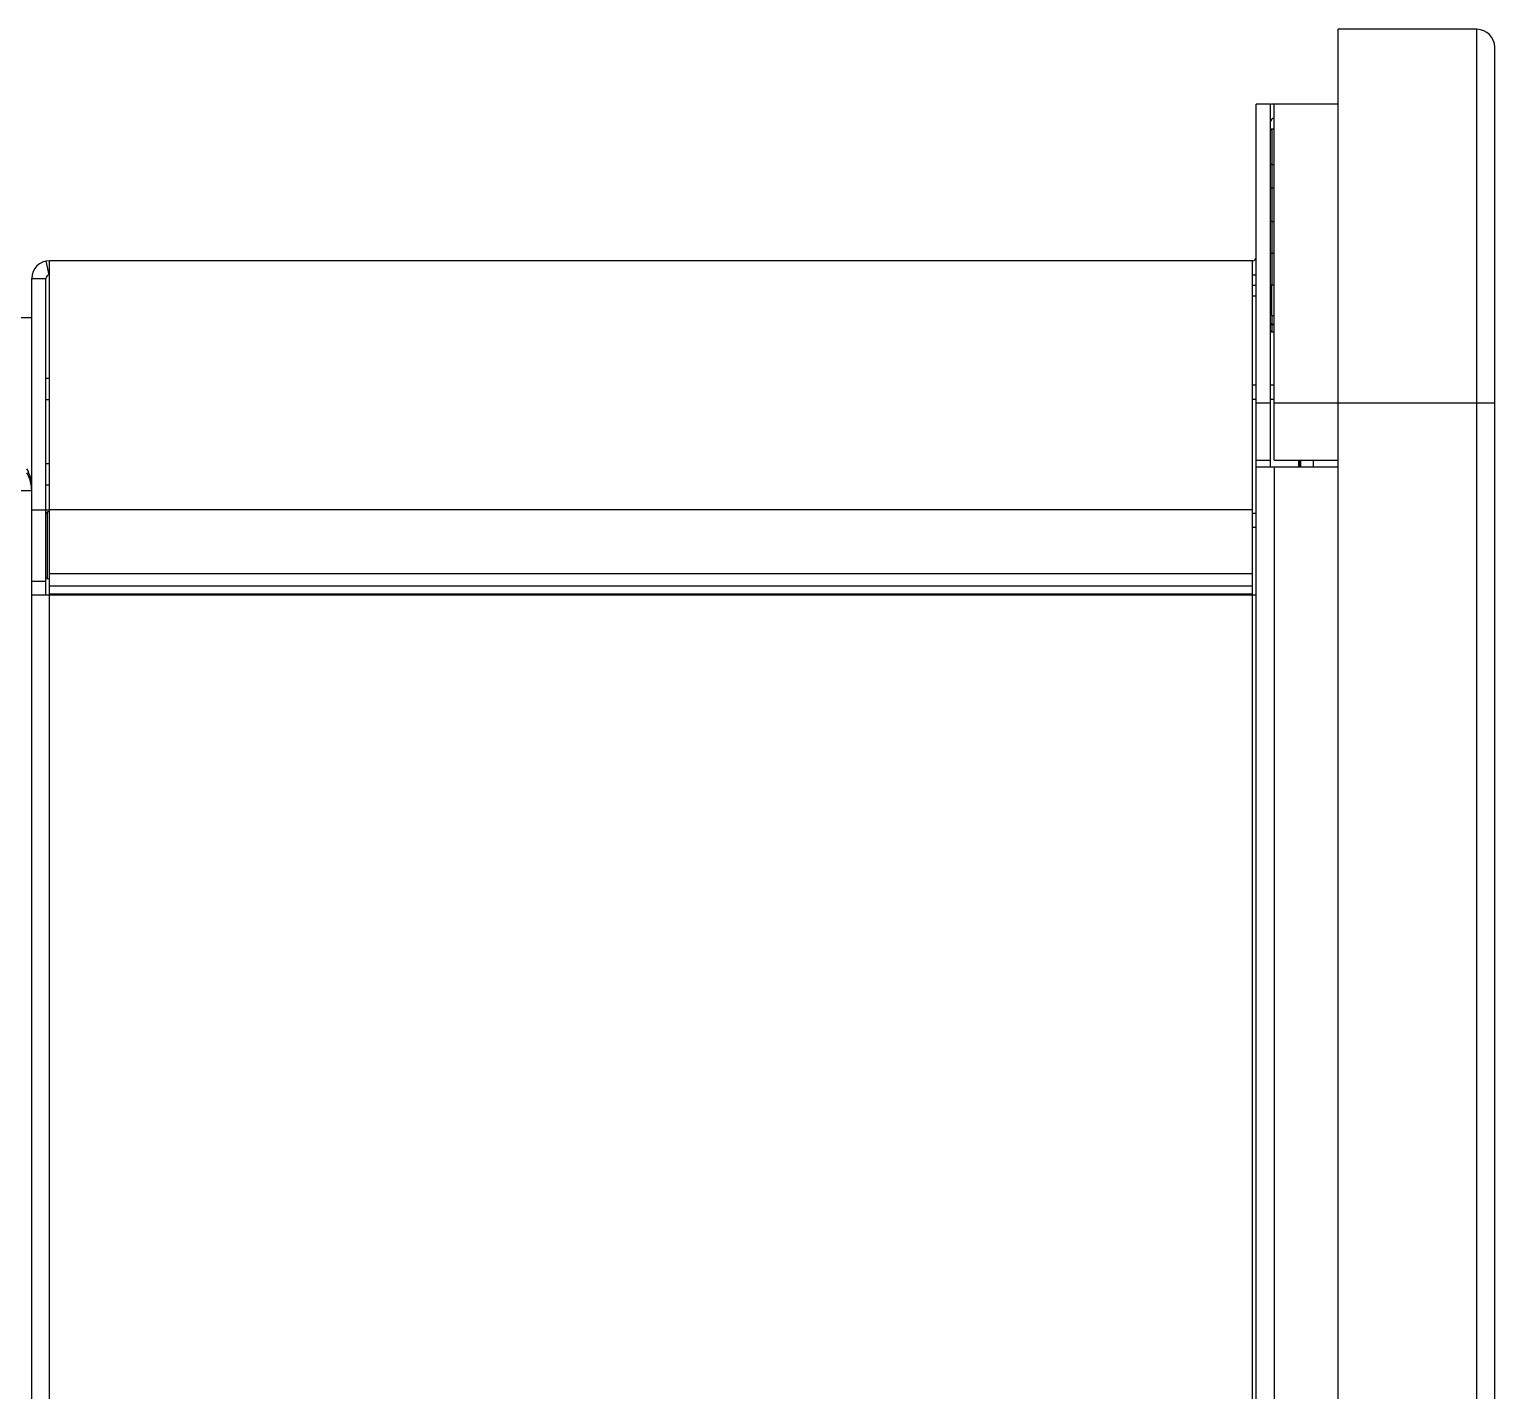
# Model space of a CAD drawing. Header units: millimetres. Extents: x 10297564 to 11610295, y -9287743 to -8409454.
# Drawn here: x 10508873 to 10513003, y -9090387 to -9086550 of the extents above; entities that cross this region are included whole.
import ezdxf

# ---------------------------------------------------------------- set-up
doc = ezdxf.new("R2010")
doc.units = ezdxf.units.MM
doc.header["$LTSCALE"] = 100
doc.layers.add('-0', color=7, linetype='Continuous')

# ---------------------------------------------------------------- blocks, each defined once
blk = doc.blocks.new('인버터 외형도')
at = {"layer": '-0', "linetype": 'Continuous'}
for p, q in [((107566, 35320.4), (107566, 46230.9)), ((107859.5, 46230.9), (107566, 46230.9)), ((107859.5, 35320.4), (107859.5, 46230.9)), ((107897.1, 35358), (107897.1, 46193.3)), ((107393, 35478.4), (107393, 46072.9)), ((107423.1, 46072.9), (107393, 46072.9)), ((107423.1, 45305.4), (107423.1, 46072.9)), ((107430.6, 45320.5), (107430.6, 46072.9)), ((107566, 46072.9), (107430.6, 46072.9)), ((107430.6, 46020.1), (107426.1, 46020.2)), ((107426.1, 46020.2), (107426.1, 45945)), ((107426.1, 45945), (107423.1, 45945)), ((107426.1, 45945), (107426.1, 45895.9)), ((107426.1, 45945), (107430.6, 45944.9)), ((107423.1, 45895.9), (107426.1, 45895.9)), ((107426.1, 45895.9), (107430.6, 45895.9)), ((107426.1, 45895.9), (107426.1, 45824.5)), ((107426.1, 45824.5), (107426.1, 45690.3)), ((107426.1, 45824.5), (107430.6, 45824.5)), ((107430.6, 45756.9), (107426.1, 45756.9)), ((104834.6, 45741.1), (104840.7, 45711.6)), ((104842.2, 35809.5), (104842.2, 45741.8)), ((107385.4, 45741.8), (104842.2, 45741.8)), ((107385.4, 35809.5), (107385.4, 45741.8)), ((104804.5, 35900.9), (104804.5, 45704.2)), ((104804.5, 45704.2), (104834.6, 45704.2)), ((104834.6, 45034.5), (104834.6, 45704.2)), ((107430.6, 45690.4), (107426.1, 45690.3)), ((107426.1, 45626.2), (107426.1, 45690.3)), ((107393, 45689.2), (107385.4, 45689.2)), ((107393, 45666.6), (107385.4, 45666.6)), ((103149.1, 45621.5), (104804.5, 45621.5)), ((107426.1, 45626.2), (107430.6, 45626.3)), ((107426.1, 45626.2), (107426.1, 45607)), ((107426.1, 45606.6), (107430.6, 45606.8)), ((107426.1, 45606.6), (107426.1, 45591)), ((107430.6, 45591), (107426.1, 45591)), ((104834.6, 45493.5), (104842.2, 45493.5)), ((107393, 45478.5), (107385.4, 45478.5)), ((107430.6, 45478.5), (107423.1, 45478.5)), ((104834.6, 45448.4), (104842.2, 45448.4)), ((107393, 45448.4), (107385.4, 45448.4)), ((107430.6, 45448.4), (107423.1, 45448.4)), ((107423.1, 45440.9), (107393, 45440.9)), ((107566, 45440.9), (107430.6, 45440.9)), ((107897.1, 45440.9), (107566, 45440.9)), ((107393, 45320.5), (107423.1, 45320.5)), ((107430.6, 45320.5), (107566, 45320.5)), ((107482.1, 45320.5), (107482.1, 45305.4)), ((107484.8, 45320.5), (107484.8, 45305.4)), ((107486.6, 45320.5), (107486.6, 45305.4)), ((107513.4, 45318.1), (107515.7, 45320.5)), ((107513.4, 45320.5), (107513.4, 45305.4)), ((104834.6, 45312.9), (104842.2, 45312.9)), ((107566, 45305.4), (107393, 45305.4)), ((107430.6, 45305.4), (107430.6, 36245.9)), ((104834.6, 45267.8), (104842.2, 45267.8)), ((104759.4, 45255.8), (104804.5, 45255.8)), ((104804.5, 42104.5), (104804.5, 45255.8)), ((104804.5, 45215.1), (104834.6, 45215.1)), ((104834.6, 45215.1), (104842.2, 45215.1)), ((104834.6, 45207.6), (104837.6, 45210.6)), ((104837.6, 45069.2), (104837.6, 45210.6)), ((104842.2, 45210.6), (104837.6, 45210.6)), ((107385.4, 45215.1), (104842.2, 45215.1)), ((107393, 45207.6), (107385.4, 45207.6)), ((107393, 45177.5), (107385.4, 45177.5)), ((104834.6, 45072.2), (104837.6, 45069.2)), ((107385.4, 45080.2), (104842.2, 45080.2)), ((104804.5, 45064.6), (104834.6, 45064.6)), ((104842.2, 45069.2), (104837.6, 45069.2)), ((107385.4, 45053.6), (104842.2, 45053.6)), ((107393, 45034.5), (104804.5, 45034.5)), ((107385.4, 45036.7), (104842.2, 45036.7))]:
    blk.add_line(p, q, dxfattribs=at)
for centre, radius, start, end in [((107859.5, 46193.3), 37.6, 0, 90), ((107430.6, 46035.3), 37.6, 90, 101.2613), ((107430.6, 46035.3), 7.52, 90, 180), ((107426.1, 46017.2), 3.01, 89.0001, 179.9974), ((104842.2, 45704.2), 37.6, 90, 180), ((107385.4, 45749.4), 7.52, 270, 0), ((104842.2, 45704.2), 7.52, 90, 180), ((107385.4, 45749.4), 37.6, 270, 281.5664), ((107564.4, 43385.6), 2225.7, 93.4465, 93.5616), ((107478.4, 45603.8), 52.3, 176.3996, 176.891), ((107426.1, 45594), 3.01, 180, 270.5)]:
    blk.add_arc(centre, radius, start, end, dxfattribs=at)
for points, knots in [([(107426.1, 45824.5), (107425.3, 45824.5), (107423.7, 45825), (107423.1, 45826.6), (107423.1, 45827.3)], [0, 0, 0, 0, 0.509104, 1, 1, 1, 1]), ([(107426.1, 45756.9), (107425.7, 45756.9), (107424.6, 45757), (107423.1, 45757.6), (107423.1, 45758.4)], [0, 0, 0, 0, 0.332793, 1, 1, 1, 1]), ([(107423.1, 45691.8), (107423.1, 45691.6), (107423.6, 45690.5), (107425.1, 45690.3), (107426.1, 45690.3)], [0, 0, 0, 0, 0.174482, 1, 1, 1, 1]), ([(107426.1, 45626.2), (107425.4, 45626.2), (107423.8, 45626.7), (107423.1, 45628.3), (107423.1, 45629)], [0, 0, 0, 0, 0.513586, 1, 1, 1, 1]), ([(107426.1, 45606.6), (107425.3, 45606.6), (107423.8, 45607.1), (107423.1, 45608.6), (107423.1, 45609.3)], [0, 0, 0, 0, 0.518873, 1, 1, 1, 1])]:
    blk.add_open_spline(points, degree=3, knots=knots, dxfattribs=at)
for points in [[(107423.1, 45609.8), (107423.1, 45609.1), (107423.4, 45608.4), (107423.9, 45607.9)], [(107423.9, 45607.9), (107424.5, 45607.3), (107425.3, 45607), (107426.1, 45607)], [(104804.5, 45264.1), (104804.5, 45277.1), (104800.9, 45290.5), (104794.4, 45301.8)], [(104804.5, 45255.8), (104804.5, 45268.8), (104800.9, 45282.2), (104794.4, 45293.5)]]:
    blk.add_open_spline(points, degree=3, dxfattribs=at)

msp = doc.modelspace()

# ---------------------------------------------------------------- block references
at = {"xscale": 1.333333333333333, "yscale": 1.333333333333333, "zscale": 1.333333333333333}
msp.add_blockref('인버터 외형도', (10369140.6, -9148191), dxfattribs=at)

doc.saveas('drawing.dxf')
